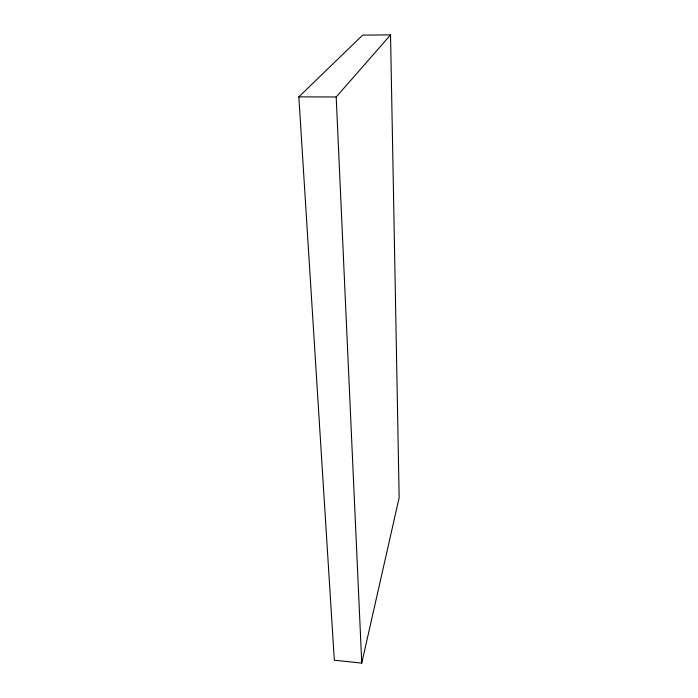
<?xml version="1.0" encoding="UTF-8"?>
<svg xmlns="http://www.w3.org/2000/svg" width="698" height="698" viewBox="0 0 698 698"><rect width="100%" height="100%" fill="white"/><g stroke="black" fill="none" stroke-linecap="round" stroke-linejoin="round"><path stroke-width="1.05" d="M361.756 663.1L399.16 497.648L390.54 34.9L362.672 35.127L298.84 96.874L334.333 660.229L361.756 663.1L336.192 96.978L390.54 34.9M298.84 96.874L336.192 96.978"/></g></svg>
